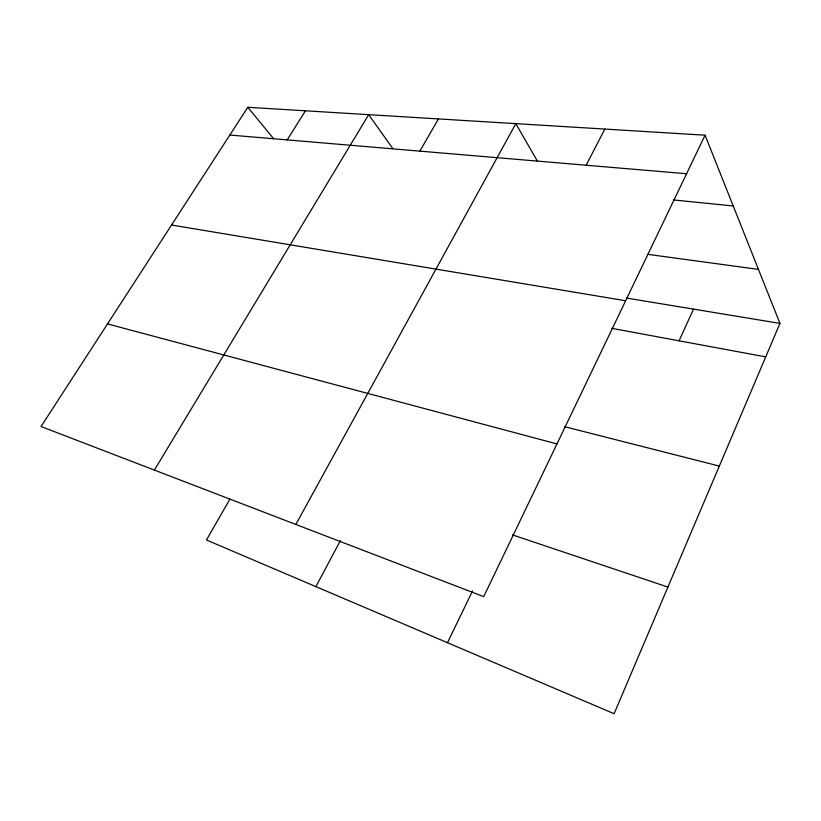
<?xml version="1.0" encoding="UTF-8"?>
<svg xmlns="http://www.w3.org/2000/svg" width="821" height="821" viewBox="0 0 821 821"><rect width="100%" height="100%" fill="white"/><g stroke="black" fill="none" stroke-linecap="round" stroke-linejoin="round"><path stroke-width="1.23" d="M705.065 135.188L483.713 596.651L41.05 426.53L247.809 107.284L705.065 135.188L779.95 323.392L614.098 713.716L206.461 539.992L229.859 499.199M679.07 340.818L693.519 309.127M447.476 642.699L472.506 590.966M586.163 165.226L604.831 129.071M315.9 586.625L340.387 540.618M295.847 524.455L515.814 123.643L537.437 161.203M419.859 151.136L438.455 118.922M154.379 470.084L368.68 114.663L392.828 148.622M287.206 139.898L305.422 110.804M229.839 135.034L686.572 173.734M673.528 199.944L733.235 205.979M647.779 254.336L758.471 269.401M626.526 298.064L779.95 323.392M171.568 225.016L625.653 300.743M611.809 328.338L765.716 356.889M564.448 426.653L719.319 466.082M107.51 323.915L556.966 443.935M512.345 534.851L667.904 587.077M247.809 107.284L273.629 138.739"/></g></svg>
